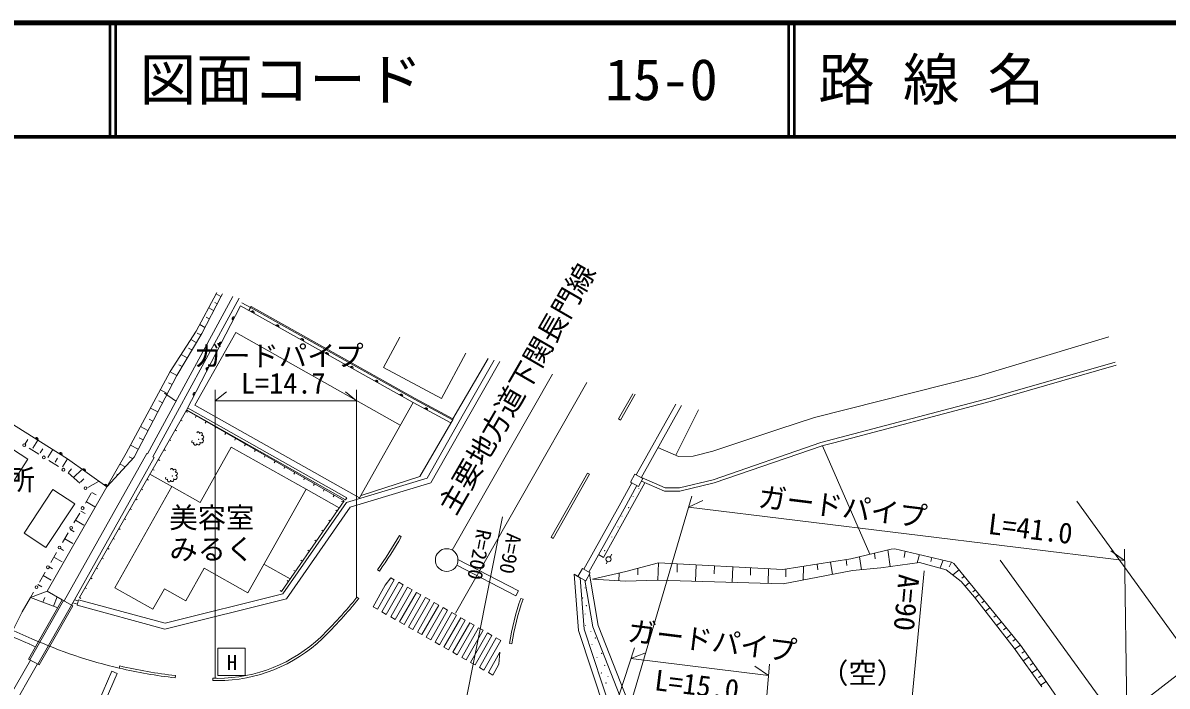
# Model space of a CAD drawing. Units: millimetres, scale not verified. Extents: x 40000 to 680000, y 20000 to 380000.
# Drawn here: x 110047 to 211240, y 321369 to 380000 of the extents above; entities that cross this region are included whole.
import ezdxf
from ezdxf.enums import TextEntityAlignment as Align

# ---------------------------------------------------------------- set-up
doc = ezdxf.new("R2010")
doc.units = ezdxf.units.MM
doc.header["$LTSCALE"] = 1000
for name, color, linetype, lineweight in [('M-BGD', 7, 'Continuous', 13), ('M-STR-HTXT', 7, 'Continuous', 13), ('M-STR-STRC', 7, 'Continuous', 13), ('M-TTL', 2, 'Continuous', 140), ('M-TTL-BAND', 7, 'Continuous', 25), ('M-TTL-LINE', 7, 'Continuous', 50), ('M-TTL-TXT', 7, 'Continuous', 13)]:
    doc.layers.add(name, color=color, linetype=linetype, lineweight=lineweight)
doc.styles.add('ＭＳ ゴシック', font='')
doc.styles.get('ＭＳ ゴシック').set_extended_font_data('MS Gothic')

msp = doc.modelspace()

# ---------------------------------------------------------------- linework, layer by layer
at = {"layer": 'M-BGD'}
for p, q in [((121066, 341898), (128618, 355809)), ((121548, 341628), (129173, 355674)), ((127183, 356102), (125379, 352749)), ((125864, 352548), (127544, 355794)), ((127220, 355168), (127022, 355275)), ((127555, 355813), (127148, 356038)), ((127210, 356151), (127183, 356102)), ((127544, 355794), (127687, 356035)), ((130183, 354832), (129425, 355256)), ((129278, 354993), (124508, 345761)), ((126912, 354587), (126490, 354815)), ((144554, 346442), (129278, 354993)), ((130231, 354920), (130038, 354568)), ((144699, 346705), (130183, 354832)), ((144748, 346793), (130231, 354920)), ((126149, 353083), (125692, 353330)), ((126532, 353839), (126251, 353992)), ((125379, 352749), (123077, 349173)), ((123658, 348825), (125864, 352548)), ((125249, 346200), (128871, 352634)), ((125783, 352412), (125463, 352585)), ((143427, 344440), (128871, 352634)), ((143387, 352219), (141950, 349547)), ((194523, 348755), (206078, 352246)), ((124997, 351086), (124682, 351257)), ((125381, 351733), (124894, 351996)), ((124588, 350395), (124051, 350686)), ((149228, 350800), (147072, 346792)), ((148078, 344983), (151185, 350324)), ((149022, 345441), (151718, 350195)), ((123077, 349173), (119176, 341963)), ((123658, 348825), (123063, 349147)), ((124128, 349618), (123825, 349782)), ((147072, 346792), (141950, 349547)), ((149458, 345193), (152224, 350072)), ((195518, 346828), (206656, 350017)), ((195601, 346539), (206739, 349727)), ((119876, 341619), (123658, 348825)), ((123238, 348026), (122936, 348190)), ((180044, 345123), (194523, 348755)), ((122819, 347226), (122203, 347559)), ((163988, 347213), (162719, 344985)), ((164191, 347163), (162894, 344888)), ((113997, 341471), (105806, 346613)), ((122394, 346417), (122081, 346586)), ((139805, 338006), (125249, 346200)), ((139805, 338006), (144554, 346442)), ((147886, 344631), (144554, 346442)), ((148030, 344895), (144699, 346705)), ((148078, 344983), (144748, 346793)), ((167778, 346292), (164298, 340036)), ((164736, 339792), (168284, 346169)), ((181166, 343038), (195518, 346828)), ((181780, 342889), (195595, 346537)), ((110474, 341446), (104759, 345129)), ((124508, 345761), (115045, 329193)), ((121969, 345607), (121333, 345951)), ((138448, 337733), (124508, 345761)), ((124508, 345761), (124564, 345555)), ((138586, 337839), (124526, 345795)), ((138685, 338014), (124618, 345973)), ((125380, 345260), (125304, 345129)), ((145793, 339754), (149022, 345441)), ((146130, 339332), (149458, 345193)), ((167781, 341776), (169786, 345804)), ((176900, 344075), (180044, 345123)), ((121108, 343968), (120452, 344323)), ((121539, 344787), (121216, 344962)), ((124010, 344889), (124141, 344815)), ((126251, 344758), (126176, 344627)), ((127122, 344256), (127047, 344126)), ((145154, 339909), (148087, 344978)), ((162719, 344985), (162894, 344888)), ((171076, 342133), (176900, 344075)), ((110259, 342801), (110483, 343161)), ((110920, 342390), (111368, 343108)), ((120673, 343137), (120339, 343318)), ((123014, 343145), (123145, 343071)), ((123512, 344017), (123643, 343943)), ((127993, 343754), (127918, 343624)), ((128864, 343252), (128789, 343122)), ((111468, 341860), (110604, 342404)), ((111580, 341980), (111804, 342338)), ((112241, 341570), (112687, 342285)), ((120237, 342307), (119560, 342673)), ((122516, 342273), (122647, 342199)), ((125723, 337603), (128478, 342491)), ((128478, 342491), (135086, 338768)), ((129736, 342751), (129660, 342620)), ((130607, 342249), (130532, 342119)), ((166214, 342449), (168036, 341667)), ((169312, 341691), (171076, 342133)), ((171085, 339614), (180621, 342894)), ((171170, 339325), (180719, 342609)), ((180621, 342894), (181166, 343038)), ((180698, 342603), (181780, 342889)), ((184947, 333021), (180758, 342619)), ((110474, 341446), (104329, 331914)), ((113195, 340772), (112331, 341316)), ((112899, 341161), (113122, 341518)), ((113558, 340752), (114002, 341464)), ((113688, 328907), (121005, 341933)), ((117465, 338971), (113997, 341471)), ((114342, 328534), (121661, 341564)), ((119176, 341963), (117465, 338971)), ((117465, 338971), (119876, 341619)), ((119756, 341488), (119452, 341652)), ((121066, 341898), (121005, 341933)), ((121661, 341564), (121548, 341628)), ((122018, 341401), (122149, 341327)), ((131478, 341747), (131403, 341617)), ((132349, 341245), (132274, 341115)), ((168036, 341667), (169312, 341691)), ((115078, 339323), (114058, 340228)), ((114340, 340568), (114087, 340253)), ((115232, 340500), (114558, 339829)), ((118460, 340064), (118362, 340117)), ((119098, 340765), (118657, 341003)), ((121279, 340108), (123231, 339007)), ((121520, 340529), (121651, 340455)), ((133220, 340744), (133145, 340613)), ((134092, 340242), (134016, 340112)), ((159986, 340191), (156757, 334526)), ((160162, 340093), (156933, 334429)), ((159986, 340191), (160162, 340093)), ((164174, 340105), (163784, 339404)), ((164174, 340105), (164875, 339715)), ((115440, 339702), (115149, 339410)), ((116748, 339463), (115780, 338928)), ((118192, 330065), (123231, 339007)), ((121022, 339657), (121152, 339583)), ((123231, 339007), (125723, 337603)), ((134963, 339740), (134888, 339610)), ((135834, 339238), (135759, 339108)), ((138668, 337607), (145793, 339754)), ((138981, 337177), (146130, 339332)), ((139956, 338221), (145154, 339909)), ((161392, 332749), (165059, 339341)), ((163908, 339335), (162772, 337293)), ((163210, 337049), (164346, 339091)), ((163784, 339404), (164485, 339013)), ((164875, 339715), (164485, 339013)), ((164743, 339804), (166849, 338901)), ((164743, 339477), (166786, 338600)), ((168109, 338892), (171085, 339614)), ((168144, 338591), (171170, 339325)), ((112705, 338749), (110152, 334891)), ((112187, 329762), (117465, 338971)), ((114633, 337473), (112705, 338749)), ((115586, 337545), (116097, 338419)), ((116141, 338494), (116515, 338273)), ((120524, 338785), (120654, 338711)), ((129930, 329619), (135086, 338768)), ((135086, 338768), (138020, 337115)), ((136705, 338737), (136630, 338606)), ((137576, 338235), (137501, 338105)), ((138685, 338014), (138586, 337839)), ((166786, 338600), (168144, 338591)), ((166849, 338901), (168109, 338892)), ((114633, 337473), (112080, 333616)), ((115659, 337669), (116403, 337229)), ((119528, 337041), (119658, 336967)), ((120026, 337913), (120156, 337839)), ((138448, 337733), (132917, 329740)), ((133048, 329520), (138668, 337607)), ((133352, 329079), (138981, 337177)), ((138448, 337733), (138231, 337684)), ((159660, 331694), (162772, 337293)), ((160098, 331451), (163210, 337050)), ((203244, 337704), (213566, 323455)), ((114565, 335799), (115076, 336672)), ((114699, 336028), (115436, 335592)), ((115179, 336848), (115549, 336630)), ((119029, 336169), (119160, 336095)), ((137218, 335957), (137095, 336042)), ((137833, 336845), (137709, 336931)), ((114222, 335211), (114588, 334994)), ((118531, 335297), (118662, 335223)), ((136604, 335069), (136480, 335154)), ((112080, 333616), (110152, 334891)), ((113544, 334052), (114055, 334925)), ((113744, 334394), (114473, 333963)), ((118033, 334425), (118164, 334351)), ((135989, 334181), (135866, 334266)), ((143514, 334576), (143341, 334679)), ((156757, 334526), (156933, 334429)), ((112523, 332305), (113034, 333179)), ((113371, 333521), (113631, 333367)), ((117535, 333553), (117666, 333479)), ((135375, 333292), (135251, 333378)), ((160955, 332992), (161392, 332749)), ((161979, 332760), (162140, 333027)), ((186843, 333478), (183280, 332619)), ((185428, 332612), (185361, 333121)), ((186755, 331944), (186549, 333407)), ((187171, 333513), (186843, 333478)), ((192180, 332337), (187171, 333513)), ((188078, 333300), (187971, 332738)), ((189330, 333006), (189126, 332272)), ((112380, 331924), (112679, 331748)), ((112794, 332768), (113514, 332342)), ((117037, 332681), (117168, 332607)), ((131359, 332154), (133693, 330839)), ((134760, 332404), (134636, 332490)), ((161625, 332167), (161750, 332377)), ((166258, 332273), (163380, 331499)), ((166258, 332273), (166212, 330743)), ((177264, 331666), (166258, 332273)), ((167921, 332181), (167899, 331437)), ((169585, 332089), (169542, 330644)), ((171207, 332000), (171186, 331298)), ((183280, 332619), (177264, 331666)), ((179085, 331955), (179049, 330748)), ((180343, 331637), (180277, 332143)), ((181633, 331238), (181478, 332334)), ((182913, 332043), (182846, 332551)), ((184201, 331655), (184039, 332802)), ((185915, 331828), (189337, 332301)), ((189337, 332301), (191712, 331662)), ((190432, 332747), (190337, 332386)), ((191429, 332513), (191155, 331812)), ((192180, 332337), (191973, 331917)), ((192387, 332217), (192180, 332337)), ((198270, 324991), (192387, 332217)), ((196485, 332497), (206807, 318249)), ((111502, 330559), (112012, 331432)), ((111848, 331151), (112561, 330729)), ((116041, 330937), (116172, 330863)), ((116539, 331809), (116670, 331735)), ((124470, 328911), (126088, 331784)), ((126088, 331784), (129930, 329619)), ((134146, 331516), (134022, 331602)), ((141573, 331526), (141414, 331649)), ((159340, 330954), (158814, 331250)), ((159198, 326293), (158814, 331250)), ((158903, 331200), (159138, 331066)), ((159528, 331768), (159138, 331066)), ((159138, 331066), (159839, 330676)), ((159694, 326393), (159340, 330954)), ((159528, 331768), (160229, 331377)), ((160229, 331377), (159839, 330676)), ((160925, 326739), (160159, 331251)), ((163380, 331499), (160413, 330827)), ((162785, 331364), (162765, 330677)), ((164439, 331777), (164422, 331207)), ((172829, 331910), (172788, 330548)), ((174410, 331823), (174390, 331163)), ((175991, 331736), (175953, 330455)), ((177291, 330415), (183416, 331576)), ((177534, 331709), (177513, 331030)), ((183416, 331576), (185915, 331828)), ((191712, 331662), (193030, 330631)), ((192845, 331654), (192287, 331212)), ((193308, 331085), (193073, 330899)), ((111377, 330346), (111732, 330136)), ((115543, 330065), (115674, 329991)), ((118192, 330065), (121551, 328173)), ((121551, 328173), (122570, 329982)), ((122570, 329982), (124470, 328911)), ((133531, 330628), (133407, 330713)), ((160441, 326605), (159740, 330731)), ((160413, 330827), (163359, 330639)), ((163359, 330639), (166152, 330745)), ((166152, 330745), (177291, 330415)), ((193030, 330631), (194205, 329243)), ((193768, 330520), (193382, 330214)), ((110659, 323690), (113645, 328931)), ((112187, 329762), (110715, 329213)), ((110715, 329213), (110991, 329685)), ((113126, 328303), (110715, 329213)), ((111420, 325309), (113523, 329001)), ((111822, 328796), (111977, 329207)), ((113523, 329001), (112187, 329762)), ((112763, 328440), (113072, 329258)), ((114464, 328464), (113523, 329001)), ((114603, 328999), (114946, 328905)), ((114841, 328518), (114973, 329002)), ((114973, 329002), (122616, 326932)), ((115045, 329193), (115175, 329119)), ((122611, 326413), (133352, 329079)), ((122616, 326932), (133048, 329520)), ((132917, 329740), (132793, 329825)), ((139749, 329101), (139593, 329227)), ((154087, 329123), (154278, 329062)), ((194284, 329887), (194061, 329711)), ((194205, 329243), (197720, 324716)), ((194617, 329477), (194244, 329182)), ((195077, 328913), (194855, 328737)), ((111368, 323314), (114342, 328534)), ((112428, 324890), (114464, 328464)), ((114451, 328728), (114868, 328615)), ((122611, 326413), (114841, 328518)), ((195572, 328285), (195186, 327979)), ((196128, 327622), (195912, 327451)), ((196586, 327059), (196161, 326723)), ((162331, 316830), (159198, 326293)), ((163217, 315749), (159694, 326393)), ((164077, 317358), (160441, 326605)), ((164631, 317315), (160925, 326739)), ((197015, 326532), (196783, 326349)), ((197476, 325966), (197026, 325609)), ((111420, 325309), (110535, 323756)), ((112428, 324890), (111492, 323248)), ((153097, 325128), (153297, 325108)), ((197825, 325526), (197609, 325355)), ((198270, 324991), (197765, 324652)), ((200599, 321697), (198270, 324991)), ((127295, 324721), (129702, 324721)), ((127295, 324721), (127295, 322314)), ((129702, 324721), (129702, 322314)), ((197720, 324716), (200158, 321298)), ((198644, 324462), (198382, 324286)), ((199018, 323933), (198518, 323597)), ((110717, 323657), (104870, 313490)), ((111340, 323331), (105495, 313169)), ((111492, 323248), (110535, 323756)), ((118572, 322949), (118610, 323151)), ((199397, 323397), (199118, 323209)), ((199776, 322861), (199281, 322528)), ((206807, 318249), (213566, 323455)), ((123520, 322104), (123532, 322304)), ((126855, 322066), (126848, 321865)), ((127295, 322314), (129702, 322314)), ((200161, 322317), (199864, 322117)), ((200546, 321772), (200055, 321442)), ((204406, 316138), (200599, 321697))]:
    msp.add_line(p, q, dxfattribs=at)
msp.add_lwpolyline([(110715, 329213), (109970, 327939), (109164, 326277)], dxfattribs=at)
for centre, radius in [((125598, 343192), 19.3), ((110173, 342676), 125), ((111900, 341588), 125), ((113626, 340500), 125), ((115587, 338871), 125), ((123272, 339953), 19.3), ((164018, 338146), 10), ((164523, 338859), 10), ((115331, 337109), 125), ((163623, 337141), 10), ((163034, 336389), 10), ((114310, 335362), 125), ((162678, 335449), 10), ((162135, 334542), 10), ((113289, 333615), 125), ((147527, 332515), 1000), ((161498, 333346), 10), ((112268, 331869), 125), ((161836, 332585), 226), ((111247, 330122), 125), ((159757, 330060), 10), ((159551, 329149), 10), ((159871, 328474), 10), ((159770, 327736), 10), ((159808, 326747), 10), ((160276, 326220), 10), ((160369, 325050), 10), ((160671, 325628), 10), ((160820, 323893), 10), ((161235, 324265), 10), ((161503, 323198), 10), ((161210, 322535), 10), ((161785, 322220), 10), ((161620, 321639), 10)]:
    msp.add_circle(centre, radius, dxfattribs=at)
for centre, radius, start, end in [((130354, 354391), 150, 330.76009, 150.76009), ((130354, 354391), 75.3, 330.76009, 150.76009), ((128692, 353860), 150, 62.67944, 242.67944), ((128692, 353860), 75.3, 62.67944, 242.67944), ((132542, 353166), 150, 330.76009, 150.76009), ((132542, 353166), 75.3, 330.76009, 150.76009), ((127541, 351632), 150, 62.67944, 242.67944), ((127541, 351632), 75.3, 62.67944, 242.67944), ((134731, 351940), 150, 330.76009, 150.76009), ((134731, 351940), 75.3, 330.76009, 150.76009), ((136920, 350715), 150, 330.76009, 150.76009), ((136920, 350715), 75.3, 330.76009, 150.76009), ((126390, 349403), 150, 62.67944, 242.67944), ((126390, 349403), 75.3, 62.67944, 242.67944), ((139108, 349490), 150, 330.76009, 150.76009), ((139108, 349490), 75.3, 330.76009, 150.76009), ((141297, 348265), 150, 330.76009, 150.76009), ((141297, 348265), 75.3, 330.76009, 150.76009), ((125238, 347175), 150, 62.67944, 242.67944), ((125238, 347175), 75.3, 62.67944, 242.67944), ((143486, 347040), 150, 330.76009, 150.76009), ((143486, 347040), 75.3, 330.76009, 150.76009), ((145682, 345828), 150, 331.47603, 151.47603), ((145682, 345828), 75.3, 331.47603, 151.47603), ((111245, 343199), 150, 327.88453, 147.88453), ((111245, 343199), 75.3, 327.88453, 147.88453), ((125096, 342985), 121, 129.08262, 309.08254), ((125544, 343733), 121, 349.08258, 169.08258), ((125789, 343641), 143, 294.08258, 150.95249), ((125832, 343052), 192, 220.64762, 77.51755), ((125906, 343379), 143, 257.21268, 114.08261), ((125293, 342813), 143, 147.21268, 4.08256), ((125579, 342833), 143, 184.0826, 40.95247), ((113369, 341866), 150, 327.88453, 147.88453), ((113369, 341866), 75.3, 327.88453, 147.88453), ((115430, 340438), 150, 324.20484, 144.20484), ((115430, 340438), 75.3, 324.20484, 144.20484), ((123218, 340494), 121, 349.08258, 169.08258), ((123463, 340401), 143, 294.08258, 150.95249), ((123579, 340140), 143, 257.21268, 114.08261), ((117343, 339059), 150, 324.20484, 144.20484), ((117343, 339059), 75.3, 324.20484, 144.20484), ((122770, 339745), 121, 129.08262, 309.08254), ((122967, 339574), 143, 147.21268, 4.08256), ((123252, 339594), 143, 184.0826, 40.95247), ((123506, 339813), 192, 220.64762, 77.51755), ((106699, 355855), 42321, 325.11341, 329.97633), ((106699, 355855), 42521, 325.09903, 329.97211), ((185742, 504107), 194140, 241.72368, 247.24482), ((185742, 504107), 193618, 241.74023, 247.24482), ((106699, 355855), 42321, 314.56969, 321.0095), ((106699, 355855), 42521, 314.56969, 321.0095), ((174680, 321901), 21622, 160.66031, 171.47047), ((128215, 364265), 42943, 245.8392, 246.59972), ((128215, 364265), 42422, 245.8392, 256.86274), ((127228, 335399), 13344, 270.10721, 313.43309), ((127228, 335399), 13545, 270.10721, 313.43309), ((128215, 364265), 42422, 256.86274, 263.64509), ((128215, 364265), 42221, 256.84954, 263.63099), ((128215, 364265), 42422, 268.15352, 268.70025), ((128215, 364265), 42221, 268.15352, 268.70025)]:
    msp.add_arc(centre, radius, start, end, dxfattribs=at)
at = {"layer": 'M-STR-HTXT'}
for p, q in [((123558, 346575), (122560, 347269)), ((127062, 322055), (127062, 347575)), ((127062, 346575), (128049, 347378)), ((139556, 346575), (138569, 347378)), ((139556, 329182), (139556, 347575)), ((127062, 346575), (139556, 346575)), ((163556, 318962), (169195, 338151)), ((168913, 337192), (170175, 337773)), ((168913, 337192), (207483, 332469)), ((146686, 307303), (152449, 336335)), ((207483, 332469), (206274, 333332)), ((207798, 309469), (207469, 333469)), ((186969, 302100), (189767, 331566)), ((160443, 313432), (164123, 324757)), ((163814, 323806), (165037, 324274)), ((163814, 323806), (175988, 322315)), ((175988, 322315), (174769, 323142)), ((174943, 310514), (176076, 323311))]:
    msp.add_line(p, q, dxfattribs=at)
at = {"layer": 'M-STR-STRC'}
for p, q in [((148022, 333384), (156888, 348938)), ((159931, 348199), (148308, 327807)), ((153642, 329352), (148412, 332050)), ((153872, 329797), (148526, 332553)), ((142587, 330948), (142100, 330288)), ((142587, 330948), (142895, 330772)), ((142100, 330288), (141012, 328381)), ((142895, 330772), (141405, 328157)), ((143287, 330548), (141797, 327933)), ((143680, 330325), (142189, 327710)), ((144072, 330101), (142581, 327486)), ((143287, 330548), (143680, 330325)), ((144072, 330101), (144464, 329878)), ((144464, 329878), (142974, 327263)), ((144857, 329654), (143366, 327039)), ((145249, 329431), (143758, 326815)), ((145641, 329207), (144150, 326592)), ((146033, 328983), (144543, 326368)), ((144857, 329654), (145249, 329431)), ((145641, 329207), (146033, 328983)), ((153642, 329352), (153872, 329797)), ((141012, 328381), (141405, 328157)), ((141797, 327933), (142189, 327710)), ((146426, 328760), (144935, 326145)), ((146818, 328536), (145327, 325921)), ((147210, 328313), (145719, 325698)), ((147602, 328089), (146112, 325474)), ((146426, 328760), (146818, 328536)), ((147995, 327865), (146504, 325250)), ((147210, 328313), (147602, 328089)), ((147995, 327865), (148387, 327642)), ((142581, 327486), (142974, 327263)), ((143366, 327039), (143758, 326815)), ((148387, 327642), (146896, 325027)), ((148779, 327418), (147288, 324803)), ((149171, 327195), (147681, 324580)), ((149564, 326971), (148073, 324356)), ((148779, 327418), (149171, 327195)), ((149564, 326971), (149956, 326747)), ((144150, 326592), (144543, 326368)), ((144935, 326145), (145327, 325921)), ((149956, 326747), (148465, 324132)), ((150348, 326524), (148857, 323909)), ((150740, 326300), (149250, 323685)), ((151133, 326077), (149642, 323462)), ((151525, 325853), (150034, 323238)), ((150348, 326524), (150740, 326300)), ((151133, 326077), (151525, 325853)), ((145719, 325698), (146112, 325474)), ((146504, 325250), (146896, 325027)), ((151917, 325630), (150427, 323015)), ((152309, 325406), (150819, 322791)), ((151917, 325630), (152309, 325406)), ((147288, 324803), (147681, 324580)), ((148073, 324356), (148465, 324132)), ((148857, 323909), (149250, 323685)), ((152240, 324373), (151211, 322567)), ((152240, 324373), (152148, 323299)), ((149642, 323462), (150034, 323238)), ((150427, 323015), (150819, 322791)), ((152148, 323299), (151603, 322344)), ((117915, 322689), (115499, 317130)), ((118373, 322490), (116005, 317039)), ((117915, 322689), (118373, 322490)), ((151211, 322567), (151603, 322344))]:
    msp.add_line(p, q, dxfattribs=at)
msp.add_arc((174680, 321901), 21823, 160.67378, 171.49539, dxfattribs=at)
at = {"layer": 'M-TTL'}
msp.add_line((680000, 380000), (40000, 380000), dxfattribs=at)
at = {"layer": 'M-TTL-BAND', "lineweight": 50}
msp.add_line((58078, 369912), (579089, 369912), dxfattribs=at)
at = {"layer": 'M-TTL-LINE'}
for p, q in [((117750, 380000), (117750, 370000)), ((118250, 380000), (118250, 370000)), ((177750, 380000), (177750, 370000)), ((178250, 380000), (178250, 370000)), ((40000, 370000), (680000, 370000))]:
    msp.add_line(p, q, dxfattribs=at)
at = {"layer": 'M-TTL-TXT'}
msp.add_line((196345, 369912), (196421, 369868), dxfattribs=at)

# ---------------------------------------------------------------- texts
at = {"layer": 'M-BGD', "style": 'ＭＳ ゴシック'}
msp.add_text('主要地方道下関長門線', height=1833, rotation=60, dxfattribs=at).set_placement((155008, 346926), align=Align.BOTTOM_CENTER)
for s, p in [('楢崎駐在所', (104859, 338147)), ('美容室', (126756, 334794)), ('みるく', (126756, 332007))]:
    msp.add_text(s, height=1833, dxfattribs=at).set_placement(p, align=Align.BOTTOM_CENTER)
msp.add_text('H', height=1320, dxfattribs=at).set_placement((128537, 323456), align=Align.MIDDLE_CENTER)
msp.add_text('（空）', height=1833, dxfattribs=at).set_placement((180560, 321060), align=Align.BOTTOM_LEFT)
at = {"layer": 'M-STR-HTXT', "style": 'ＭＳ ゴシック'}
for s, p in [('ガードパイプ', (132685, 349108)), ('L=14.7', (133074, 346678))]:
    msp.add_text(s, height=1833, dxfattribs=at).set_placement(p, align=Align.BOTTOM_CENTER)
for s, rotation, p in [('ガードパイプ', 353, (182368, 335770)), ('L=41.0', 353, (198979, 333833)), ('A=90', 264.827, (186739, 328873)), ('ガードパイプ', 353, (170838, 323917)), ('L=15.0', 353, (169476, 320018))]:
    msp.add_text(s, height=1833, rotation=rotation, dxfattribs=at).set_placement(p, align=Align.BOTTOM_CENTER)
for s, p in [('R=200', (150428, 332991)), ('A=90', (153161, 333078))]:
    msp.add_text(s, height=1320, rotation=258.827, dxfattribs=at).set_placement(p, align=Align.MIDDLE_CENTER)
at = {"layer": 'M-TTL-TXT', "style": 'ＭＳ ゴシック'}
for s, p in [('図面コード', (120380, 375000)), ('15-0', (161521, 375000)), ('路 線 名', (180380, 375000))]:
    msp.add_text(s, height=3666, dxfattribs=at).set_placement(p, align=Align.MIDDLE_LEFT)

doc.saveas('drawing.dxf')
